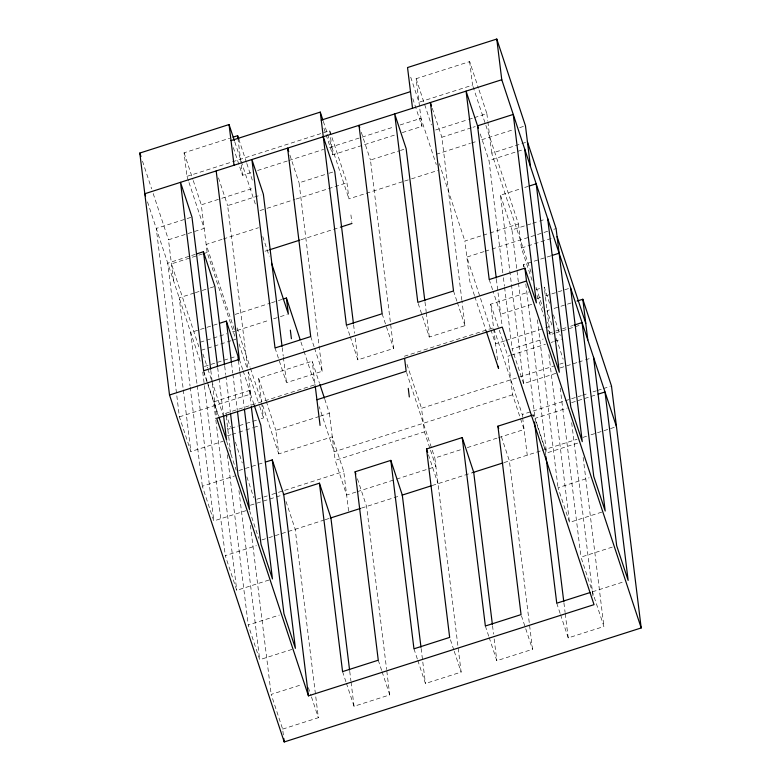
<?xml version="1.0" encoding="UTF-8"?>
<svg xmlns="http://www.w3.org/2000/svg" width="781" height="781" viewBox="0 0 781 781"><rect width="100%" height="100%" fill="white"/><g stroke="black" fill="none" stroke-linecap="round" stroke-linejoin="round"><path stroke-width="0.59" stroke-dasharray="3.9 2.93" d="M188.504 180.977L186.971 176.35L184.082 152.793L229.653 138.247M402.264 132.624L421.965 126.337L416.117 78.696L469.664 61.592L478.45 88.194M186.971 176.35L329.758 130.749L346.969 182.783L348.941 198.843L403.416 181.446M469.664 61.592L472.554 85.149L419.006 102.243L410.21 75.65M233.314 147.55L242.491 175.305L251.765 172.347M257.554 170.492L287.691 160.876M288.853 160.505L323.617 149.396M329.416 147.55L394.317 126.815M400.116 124.97L420.979 118.302L436.276 164.566M323.93 128.24L332.716 154.833L395.303 134.849M232.357 340.321L235.813 339.218L207.141 252.478L201.283 204.837L220.652 198.647M221.794 198.286L253.698 188.104M435.603 130.007L467.497 119.815M468.639 119.454L473.198 117.999M474.331 117.638L486.866 113.635L478.841 89.346M190.818 217.401L156.268 228.433L179.405 416.859L190.876 451.555L223.122 441.255M247.538 367.48L227.661 205.628L261.059 194.967M275.029 347.965L286.5 382.661L322.192 371.258L299.064 182.832L327.844 173.636M328.996 173.265L334.756 171.429M350.249 336.728L357.893 359.856L393.595 348.453L370.458 160.027L399.247 150.831M400.399 150.469L403.845 149.366M461.874 300.285L441.851 137.231L471.792 127.664M472.944 127.303L475.248 126.561M173.48 280.477L168.481 239.787L204.183 228.394L188.885 182.129M260.044 210.548L265.843 208.703M266.995 208.332L294.818 199.448M295.97 199.077L346.969 182.783M436.208 154.287L470.387 143.372M471.529 143.011L477.23 141.185M481.779 139.731L513.937 129.461M519.697 127.625L525.457 125.78M222.097 239.357L206.155 244.453L234.446 330.031M223.239 238.996L258.56 227.71M404.578 181.075L410.367 179.23M411.528 178.859L438.18 170.346M531.109 272.364L491.727 153.242L526.277 142.21M195.377 254.303L167.739 263.129L183.164 388.743M502.808 272.852L489.013 160.525L523.563 149.483M202.533 253.952L171.439 263.88L199.731 349.458M203.685 253.581L207.141 252.478M265.042 251.228L268.518 250.125M300.968 239.757L339.218 227.544M194.186 293.041L179.21 297.825L190.037 385.99M195.338 292.67L201.088 290.835M202.24 290.464L209.152 288.257M210.304 287.886L214.912 286.422M555.867 373.347L523.621 383.637L500.484 195.211L520.068 188.963M524.676 187.489L528.122 186.386M235.14 314.401L270.451 303.116M271.593 302.755L277.284 300.939M278.426 300.568L281.843 299.474M474.477 295.579L469.889 281.707L464.89 241.017L481.975 235.559M483.117 235.198L488.818 233.382M489.951 233.011L518.438 223.922L472.554 85.149M217.167 324.056L190.681 332.511L197.056 384.457M518.34 281.843L511.955 229.907L531.539 223.659M532.691 223.288L538.441 221.453M539.593 221.082L545.353 219.246M200.278 342.215L226.763 333.76M232.523 331.915L234.827 331.183M237.102 330.461L269.006 320.269M273.565 318.814L279.256 316.998M280.399 316.627L287.232 314.45M483.947 251.619L466.862 257.076L490.566 328.781M485.089 251.257L490.79 249.442M491.923 249.071L548.047 231.156M553.797 229.311L556.101 228.579M201.264 350.249L231.205 340.682M532.095 280.389L521.396 248.007L552.479 238.078M204.456 366.474L236.702 356.175M523.729 267.014L523.426 264.603L551.064 255.777M250.447 368.32L261.537 401.864L258.638 378.307L312.185 361.203L319.449 383.178M404.324 356.253L493.563 327.756L490.673 304.2L529.411 291.83M536.244 289.644L539.661 288.56M253.913 404.382L249.324 390.5L213.623 401.903L215.702 418.811M537.201 298.557L540.657 297.454M545.265 295.989L569.447 288.267M179.405 416.859L250.799 394.054L248.133 372.312M418.196 303.516L429.286 337.05L464.988 325.657L462.02 301.495M531.773 304.326L500.68 314.255L493.036 291.128M230.834 453.946L225.836 413.256L315.075 384.76L312.185 361.203M549.414 309.92L547.11 310.653L552.47 326.849M554.022 308.446L559.782 306.611M560.934 306.24L571.292 302.93M230.112 428.584L227.808 429.316L226.656 425.85M231.264 428.213L238.176 426.006M239.328 425.645L245.078 423.8M246.23 423.439L256.598 420.129M261.205 418.655L263.509 417.923L261.674 403.006M504.653 340.906L495.535 343.816L490.946 329.933M505.795 340.536L544.523 328.166M545.665 327.805L549.082 326.712L547.559 322.084M227.398 435.857L230.854 434.753M232.006 434.392L237.766 432.547M238.918 432.186L244.668 430.341M245.82 429.98L252.732 427.773M253.884 427.402L259.643 425.567M548.672 333.253L554.432 331.417M555.584 331.046L561.344 329.211M562.496 328.84L565.952 327.737M570.55 326.263L572.854 325.531M548.545 330.119L550.068 334.746L554.676 333.272M555.828 332.901L580.01 325.179M523.621 383.637L512.151 348.951L543.244 339.013M348.609 511.038L343.757 471.49L332.286 436.804L278.739 453.898L275.849 430.351L319.136 416.517M320.278 416.156L329.397 413.247L324.808 399.364M498.59 437.624L524.08 429.482L512.609 394.786L507.884 356.243L510.159 355.511M511.301 355.15L545.48 344.236M551.171 342.42L553.456 341.688M554.588 341.326L561.422 339.139M429.775 448.04L424.425 431.854L421.525 408.297L554.061 365.967M559.762 364.151L563.179 363.058M238.869 470.552L263.051 462.83M560.143 367.949L577.423 362.433M578.575 362.062L584.325 360.226M585.477 359.856L591.237 358.02M246.064 510.647L213.818 520.937L202.347 486.251L234.593 475.951M512.609 394.786L334.122 451.789L319.214 406.686M355.921 492.089L346.647 495.047L335.176 460.351L424.425 431.854M256.832 499.254L262.631 497.399M263.783 497.028L267.258 495.925M271.895 494.441L283.483 490.741M284.645 490.37L343.757 471.49M522.528 416.79L522.245 414.486L563.97 401.161M565.122 400.79L581.357 395.616M582.509 395.245L588.308 393.39M592.945 391.906L596.42 390.803M597.582 390.432L602.219 388.948M603.371 388.577L610.332 386.361M250.34 505.248L283.737 494.578M571.614 402.645L596.948 394.551M577.657 443.1L546.563 453.029L535.092 418.333L567.338 408.033M417.786 660.375L425.43 683.502L461.132 672.099L434.841 457.978L461.493 449.465M467.292 447.611L497.429 437.995M357.083 491.718L395.323 479.495M396.484 479.134L435.896 466.54L430.155 449.202M261.83 539.935L267.619 538.089M268.781 537.718L324.408 519.951M325.15 519.716L330.9 517.871M361.505 508.099L399.999 495.808M432.196 485.528L473.696 472.271M504.057 462.577L541.145 450.735M542.307 450.364L577.071 439.254M582.87 437.409L586.541 436.228M590.983 434.812L615.33 427.041M269.006 580.029L236.76 590.329L225.289 555.633L256.383 545.704M601.751 512.121L569.505 522.411L558.034 487.725L589.128 477.796M291.948 649.421L259.702 659.711L248.231 625.025L279.325 615.096M560.573 614.764L568.226 637.901L603.918 626.499L580.976 557.107L613.222 546.807M283.357 734.941L282.644 729.103L271.173 694.407L302.267 684.478M592.447 591.803L623.541 581.874M282.644 729.103L318.345 717.7L295.208 529.274L286.031 501.519M346.393 683.17L354.037 706.297L389.739 694.905L386.771 670.742M489.179 637.569L496.833 660.697L532.525 649.294L509.388 460.868L500.982 435.427M549.57 303.292L544.22 287.105L550.068 334.746M553.397 314.86L560.28 335.674M556.287 338.407L563.169 359.221M536.088 287.388L542.971 308.212M537.074 295.423L543.957 316.237M480.227 133.922L489.013 160.525M500.484 195.211L511.955 229.907M523.426 264.603L524.197 266.917M489.209 279.559L492.655 289.966M432.293 108.315L441.851 137.231M416.117 78.696L431.405 124.95M490.673 304.2L507.884 356.243M439.273 163.541L464.89 241.017M493.953 328.908L522.245 414.486M412.788 98.582L421.965 126.337M474.858 296.741L486.329 331.427M453.517 290.962L456.953 301.368M457.334 302.52L464.988 325.657M556.755 603.205L560.192 613.612M521.435 615.76L532.525 649.294M361.281 132.272L370.458 160.027M406.999 364.356L421.525 408.297M406.55 372.4L434.841 457.978M323.324 121.367L348.941 198.843M382.124 313.757L393.595 348.453M485.362 626.001L488.799 636.417M428.437 454.767L437.995 483.673M346.422 325.16L349.868 335.566M450.422 639.717L453.868 650.124M454.249 651.286L461.132 672.099M289.888 155.077L299.064 182.832M310.721 336.562L314.167 346.969M314.548 348.131L322.192 371.258M413.959 648.806L417.405 659.213M357.425 478.724L366.601 506.478L386.624 669.532M238.771 139.164L246.425 162.292M246.806 163.454L252.917 181.953M234.788 141.898L255.817 205.51M300.929 341.971L303.604 350.064M303.994 351.225L315.075 384.76M262.758 236.604L269.26 256.256M378.268 660.209L381.704 670.615M382.085 671.767L389.739 694.905M218.485 177.873L227.661 205.628M184.082 152.793L192.878 179.396M193.258 180.548L201.283 204.837M258.638 378.307L265.911 400.282M266.292 401.434L275.849 430.351M237.063 327.844L250.066 367.168M262.68 405.329L278.739 453.898M239.035 343.904L247.831 370.506M248.212 371.658L259.302 405.193M259.683 406.354L263.509 417.923M239.328 359.367L242.774 369.774M243.155 370.926L250.799 394.054M342.566 671.611L346.012 682.018M142.484 161.15L151.66 188.904M153.183 193.532L168.481 239.787M225.836 413.256L230.424 427.139M235.393 442.173L242.276 462.987M246.864 476.869L253.747 497.682M202.953 354.144L207.541 368.027M207.922 369.179L211.368 379.595M211.749 380.747L223.22 415.443M203.636 370.76L207.072 381.177M207.453 382.329L218.543 415.863M308.397 687.631L311.072 695.725M311.463 696.886L318.345 717.7M147.472 201.83L201.01 363.741M203.685 371.834L218.211 415.775M226.627 441.226L236.184 470.133M249.569 510.608L258.745 538.363M583.153 457.393L603.918 626.499M571.682 422.706L593.023 596.479M560.211 388.011L580.976 557.107M548.897 354.525L569.505 522.411M537.426 319.829L558.034 487.725M518.438 223.922L521.396 248.007M525.808 283.933L546.563 453.029M545.831 455.508L545.089 449.475L533.618 414.779L533.911 417.191M563.921 602.873L565.112 612.529M565.259 613.739L568.226 637.901M518.486 283.054L535.092 418.333M486.866 113.635L487.735 120.694M487.881 121.875L491.727 153.242M522.665 417.952L527.243 455.177M503.403 277.685L504.438 286.139M504.594 287.349L512.151 348.951M496.384 279.227L502.115 325.931M493.709 328.899L497.507 359.875M492.528 625.669L493.563 634.123M494.158 638.956L496.833 660.697M424.991 302.022L426.172 311.687M426.319 312.898L429.286 337.05M421.135 648.474L425.43 683.502M350.913 214.902L351.831 222.4M329.758 130.749L332.716 154.833M353.588 324.828L354.633 333.282M355.228 338.114L357.893 359.856M329.397 413.247L335.176 460.351M349.742 671.269L350.923 680.934M351.069 682.145L354.037 706.297M282.195 347.633L283.239 356.087M283.386 357.288L286.5 382.661M237.912 138.052L241.085 163.834M241.222 164.986L242.491 175.305M249.324 390.5L251.101 404.997M238.449 360.637L239.777 371.512M239.923 372.713L244.228 407.741M231.576 363.39L232.758 373.054M232.904 374.255L237.356 410.494M250.408 525.31L271.173 694.407M224.694 366.143L225.738 374.597M225.885 375.798L230.336 412.036M238.937 490.614L259.702 659.711M217.674 367.685L218.865 377.34M219.012 378.551L223.464 414.789M227.32 454.718L248.231 625.025M210.802 370.428L216.542 417.142M215.849 420.022L236.76 590.329M202.748 372.039L225.289 555.633M197.212 385.658L213.818 520.937M190.183 387.2L202.347 486.251M183.31 389.953L190.876 451.555"/><path stroke-width="1.17" d="M577.052 301.095L582.811 299.25L611.484 385.99L641.191 627.944L284.225 741.95L169.516 395.01L139.809 153.056L229.048 124.55L234.398 140.746M530.455 166.47L525.457 125.78L496.775 39.05L407.536 67.547L412.534 108.237M233.07 137.153L237.629 135.699L238.771 139.164M231.02 140.609L320.259 112.113L322.943 120.206M321.245 120.137L410.494 91.641M496.775 39.05L501.773 79.73L144.797 193.737L145.569 196.051M196.529 253.932L203.441 251.726L214.912 286.422L224.547 364.932M269.679 249.754L299.806 240.128M340.37 227.173L351.967 223.473M529.274 186.024L536.186 183.818L559.323 372.244L547.852 337.548L524.715 149.122M282.986 299.113L286.402 298.02L300.168 339.657M219.471 323.324L226.383 321.118L237.854 355.804L238.449 360.637M552.216 255.407L559.128 253.2M496.238 278.016L477.542 125.829L513.244 114.426L536.381 302.852L524.91 268.156L489.209 279.559L466.072 91.133L478.314 128.143M169.516 395.01L526.492 281.004L524.91 268.156M316.92 399.745L406.159 371.248L404.607 358.567M574.006 325.16L582.07 322.592L605.207 511.018L593.736 476.322L570.599 287.896M265.355 462.098L272.266 459.892L283.737 494.578L308.446 695.851L594.029 604.65L502.261 327.102L216.679 418.304L308.446 695.851M283.737 494.578L319.429 483.185L330.9 517.871L349.585 670.069M319.429 483.185L342.566 671.611L378.268 660.209L355.13 471.783L390.822 460.38L402.293 495.076L420.988 647.264M390.822 460.38L413.959 648.806L449.661 637.403L426.524 448.977L462.225 437.575L473.696 472.271L492.381 624.458M462.225 437.575L485.362 626.001L521.054 614.608L497.917 426.182L532.466 415.15M598.1 394.18L605.011 391.974L628.149 580.4L616.678 545.704L593.54 357.278M330.207 518.096L360.344 508.47M402.069 495.144L431.044 485.899M472.769 472.573L502.896 462.948M590.143 592.535L556.755 603.205L534.507 422.023M527.429 141.839L556.101 228.579L582.265 441.626L570.794 406.93L547.657 218.504M557.087 236.604L585.77 323.344M501.773 79.73L616.482 426.67M526.492 281.004L641.191 627.944M431.522 106.001L430.38 102.536L453.517 290.962L417.815 302.364L394.678 113.938L406.149 148.624L424.835 300.822M486.329 331.427L498.561 368.437L498.298 366.299M497.917 426.182L498.688 428.496M359.748 127.645L358.987 125.331L382.124 313.757L346.422 325.16L320.259 112.113M323.285 136.734L334.756 171.429L353.442 323.617M426.524 448.977L427.676 452.453M288.736 151.602L287.593 148.136L310.721 336.562L275.029 347.965L251.892 159.539L263.363 194.235L282.048 346.422M355.13 471.783L355.892 474.096M319.839 384.33L324.427 398.212M271.554 263.197L288.374 314.079L286.402 298.02M254.294 405.534L260.795 425.196L283.933 613.622L295.403 648.318L272.266 459.892M139.809 153.056L140.951 156.522M218.924 417.025L226.578 440.152L223.61 416M582.811 299.25L587.8 339.94M545.978 456.719L563.775 601.663M408.268 388.372L409.322 396.943M315.221 385.912L320.073 425.44M290.347 330.138L291.401 338.71M237.629 135.699L237.912 138.052M229.048 124.55L234.046 165.24M251.248 406.208L272.462 578.926L260.991 544.23L244.375 408.951M216.191 170.941L239.328 359.367L203.636 370.76L180.499 182.334L191.97 217.03L210.655 369.218M283.796 738.445L284.225 741.95M226.383 321.118L231.42 362.179M237.502 411.704L249.52 509.544L238.049 474.848L230.483 413.247M203.441 251.726L217.528 366.474"/></g></svg>
